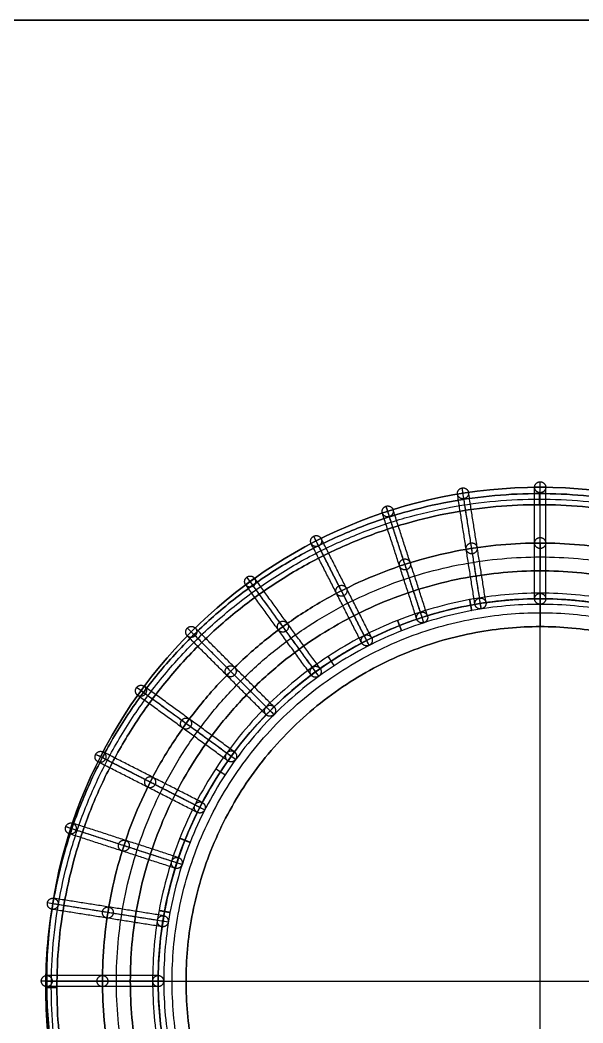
# Model space of a CAD drawing. Header units: centimetres. Extents: x 0 to 802, y 200 to 1000.
# Drawn here: x 178.8 to 279.8, y 820.1 to 1000 of the extents above; entities that cross this region are included whole.
import ezdxf

# ---------------------------------------------------------------- set-up
doc = ezdxf.new("R2010")
doc.units = ezdxf.units.CM
for name, color, linetype, true_color in [('cossion', 7, 'Continuous', 0xe6e6e6), ('floor', 7, 'Continuous', 0xbf3f3f), ('light', 7, 'Continuous', 0xffffff), ('wall', 7, 'Continuous', 0xbf3f3f), ('wood', 7, 'Continuous', 0xcdb38b)]:
    doc.layers.add(name, color=color, linetype=linetype, true_color=true_color)
doc.layers.add('Default', color=7, linetype='Continuous')

msp = doc.modelspace()

# ---------------------------------------------------------------- linework, layer by layer
at = {"layer": 'cossion'}
for p, q in [((272.16, 896.2, 325), (272.16, 896.2, 310)), ((272.16, 891.2, 325), (272.16, 891.2, 310)), ((203.6, 827.63, 325), (203.6, 827.63, 310)), ((208.6, 827.63, 325), (208.6, 827.63, 310))]:
    msp.add_line(p, q, dxfattribs=at)
for points, knots in [([(340.73, 827.63, 325), (340.73, 759.06, 325), (272.16, 759.06, 325), (203.6, 759.06, 325), (203.6, 827.63, 325), (203.6, 896.2, 325), (272.16, 896.2, 325), (340.73, 896.2, 325), (340.73, 827.63, 325)], [-430.835598, -430.835598, -430.835598, -323.126698, -323.126698, -215.417799, -215.417799, -107.708899, -107.708899, 0, 0, 0]), ([(340.73, 827.63, 310), (340.73, 759.06, 310), (272.16, 759.06, 310), (203.6, 759.06, 310), (203.6, 827.63, 310), (203.6, 896.2, 310), (272.16, 896.2, 310), (340.73, 896.2, 310), (340.73, 827.63, 310)], [-430.835598, -430.835598, -430.835598, -323.126698, -323.126698, -215.417799, -215.417799, -107.708899, -107.708899, 0, 0, 0]), ([(340.73, 827.63, 317.5), (340.73, 896.2, 317.5), (272.16, 896.2, 317.5), (203.6, 896.2, 317.5), (203.6, 827.63, 317.5), (203.6, 759.06, 317.5), (272.16, 759.06, 317.5), (340.73, 759.06, 317.5), (340.73, 827.63, 317.5)], [0, 0, 0, 107.708899, 107.708899, 215.417799, 215.417799, 323.126698, 323.126698, 430.835598, 430.835598, 430.835598]), ([(338.23, 827.63, 325), (338.23, 893.7, 325), (272.16, 893.7, 325), (206.1, 893.7, 325), (206.1, 827.63, 325), (206.1, 761.56, 325), (272.16, 761.56, 325), (338.23, 761.56, 325), (338.23, 827.63, 325)], [0, 0, 0, 107.708899, 107.708899, 215.417799, 215.417799, 323.126698, 323.126698, 430.835598, 430.835598, 430.835598]), ([(338.23, 827.63, 310), (338.23, 893.7, 310), (272.16, 893.7, 310), (206.1, 893.7, 310), (206.1, 827.63, 310), (206.1, 761.56, 310), (272.16, 761.56, 310), (338.23, 761.56, 310), (338.23, 827.63, 310)], [0, 0, 0, 107.708899, 107.708899, 215.417799, 215.417799, 323.126698, 323.126698, 430.835598, 430.835598, 430.835598]), ([(335.73, 827.63, 325), (335.73, 891.2, 325), (272.16, 891.2, 325), (208.6, 891.2, 325), (208.6, 827.63, 325), (208.6, 764.06, 325), (272.16, 764.06, 325), (335.73, 764.06, 325), (335.73, 827.63, 325)], [0, 0, 0, 107.708899, 107.708899, 215.417799, 215.417799, 323.126698, 323.126698, 430.835598, 430.835598, 430.835598]), ([(335.73, 827.63, 310), (335.73, 891.2, 310), (272.16, 891.2, 310), (208.6, 891.2, 310), (208.6, 827.63, 310), (208.6, 764.06, 310), (272.16, 764.06, 310), (335.73, 764.06, 310), (335.73, 827.63, 310)], [0, 0, 0, 107.708899, 107.708899, 215.417799, 215.417799, 323.126698, 323.126698, 430.835598, 430.835598, 430.835598]), ([(335.73, 827.63, 317.5), (335.73, 764.06, 317.5), (272.16, 764.06, 317.5), (208.6, 764.06, 317.5), (208.6, 827.63, 317.5), (208.6, 891.2, 317.5), (272.16, 891.2, 317.5), (335.73, 891.2, 317.5), (335.73, 827.63, 317.5)], [-430.835598, -430.835598, -430.835598, -323.126698, -323.126698, -215.417799, -215.417799, -107.708899, -107.708899, 0, 0, 0])]:
    msp.add_rational_spline(points, [1, 0.707106781187, 1, 0.707106781187, 1, 0.707106781187, 1, 0.707106781187, 1], degree=2, knots=knots, dxfattribs=at)
for points in [[(272.16, 896.2, 325), (272.16, 891.2, 325)], [(272.16, 896.2, 310), (272.16, 891.2, 310)], [(203.6, 827.63, 325), (208.6, 827.63, 325)], [(203.6, 827.63, 310), (208.6, 827.63, 310)]]:
    msp.add_open_spline(points, degree=1, dxfattribs=at)
at = {"layer": 'Default'}
msp.add_lwpolyline([(0, 200), (800, 200), (800, 1000), (0, 1000)], close=True, dxfattribs=at)
at = {"layer": 'floor'}
for p, q in [((800, 1000), (0, 1000)), ((800, 1000, 5), (0, 1000, 5)), ((0, 1000, 2.5), (800, 1000, 2.5))]:
    msp.add_line(p, q, dxfattribs=at)
at = {"layer": 'light'}
for p, q in [((271.99, 915.07, 5), (271.99, 915.07, 7)), ((271.99, 913.07, 5), (271.99, 913.07, 7)), ((272.16, 906.2, 420), (272.16, 906.2, 418)), ((272.16, 901.2, 420), (272.16, 901.2, 418)), ((193.6, 827.63, 420), (193.6, 827.63, 418)), ((198.6, 827.63, 420), (198.6, 827.63, 418)), ((183.42, 826.5, 5), (183.42, 826.5, 7)), ((185.42, 826.5, 5), (185.42, 826.5, 7))]:
    msp.add_line(p, q, dxfattribs=at)
for points, knots in [([(360.56, 826.5, 5), (360.56, 737.93, 5), (271.99, 737.93, 5), (183.42, 737.93, 5), (183.42, 826.5, 5), (183.42, 915.07, 5), (271.99, 915.07, 5), (360.56, 915.07, 5), (360.56, 826.5, 5)], [-556.499305, -556.499305, -556.499305, -417.374479, -417.374479, -278.249653, -278.249653, -139.124826, -139.124826, 0, 0, 0]), ([(360.56, 826.5, 7), (360.56, 737.93, 7), (271.99, 737.93, 7), (183.42, 737.93, 7), (183.42, 826.5, 7), (183.42, 915.07, 7), (271.99, 915.07, 7), (360.56, 915.07, 7), (360.56, 826.5, 7)], [-556.499305, -556.499305, -556.499305, -417.374479, -417.374479, -278.249653, -278.249653, -139.124826, -139.124826, 0, 0, 0]), ([(360.56, 826.5, 6), (360.56, 915.07, 6), (271.99, 915.07, 6), (183.42, 915.07, 6), (183.42, 826.5, 6), (183.42, 737.93, 6), (271.99, 737.93, 6), (360.56, 737.93, 6), (360.56, 826.5, 6)], [0, 0, 0, 139.124826, 139.124826, 278.249653, 278.249653, 417.374479, 417.374479, 556.499305, 556.499305, 556.499305]), ([(359.56, 826.5, 5), (359.56, 914.07, 5), (271.99, 914.07, 5), (184.42, 914.07, 5), (184.42, 826.5, 5), (184.42, 738.93, 5), (271.99, 738.93, 5), (359.56, 738.93, 5), (359.56, 826.5, 5)], [0, 0, 0, 139.124826, 139.124826, 278.249653, 278.249653, 417.374479, 417.374479, 556.499305, 556.499305, 556.499305]), ([(359.56, 826.5, 7), (359.56, 914.07, 7), (271.99, 914.07, 7), (184.42, 914.07, 7), (184.42, 826.5, 7), (184.42, 738.93, 7), (271.99, 738.93, 7), (359.56, 738.93, 7), (359.56, 826.5, 7)], [0, 0, 0, 139.124826, 139.124826, 278.249653, 278.249653, 417.374479, 417.374479, 556.499305, 556.499305, 556.499305]), ([(358.56, 826.5, 5), (358.56, 913.07, 5), (271.99, 913.07, 5), (185.42, 913.07, 5), (185.42, 826.5, 5), (185.42, 739.93, 5), (271.99, 739.93, 5), (358.56, 739.93, 5), (358.56, 826.5, 5)], [0, 0, 0, 139.124826, 139.124826, 278.249653, 278.249653, 417.374479, 417.374479, 556.499305, 556.499305, 556.499305]), ([(358.56, 826.5, 7), (358.56, 913.07, 7), (271.99, 913.07, 7), (185.42, 913.07, 7), (185.42, 826.5, 7), (185.42, 739.93, 7), (271.99, 739.93, 7), (358.56, 739.93, 7), (358.56, 826.5, 7)], [0, 0, 0, 139.124826, 139.124826, 278.249653, 278.249653, 417.374479, 417.374479, 556.499305, 556.499305, 556.499305]), ([(358.56, 826.5, 6), (358.56, 739.93, 6), (271.99, 739.93, 6), (185.42, 739.93, 6), (185.42, 826.5, 6), (185.42, 913.07, 6), (271.99, 913.07, 6), (358.56, 913.07, 6), (358.56, 826.5, 6)], [-556.499305, -556.499305, -556.499305, -417.374479, -417.374479, -278.249653, -278.249653, -139.124826, -139.124826, 0, 0, 0]), ([(350.73, 827.63, 420), (350.73, 749.06, 420), (272.16, 749.06, 420), (193.6, 749.06, 420), (193.6, 827.63, 420), (193.6, 906.2, 420), (272.16, 906.2, 420), (350.73, 906.2, 420), (350.73, 827.63, 420)], [-493.667451, -493.667451, -493.667451, -370.250588, -370.250588, -246.833726, -246.833726, -123.416863, -123.416863, 0, 0, 0]), ([(350.73, 827.63, 418), (350.73, 749.06, 418), (272.16, 749.06, 418), (193.6, 749.06, 418), (193.6, 827.63, 418), (193.6, 906.2, 418), (272.16, 906.2, 418), (350.73, 906.2, 418), (350.73, 827.63, 418)], [-493.667451, -493.667451, -493.667451, -370.250588, -370.250588, -246.833726, -246.833726, -123.416863, -123.416863, 0, 0, 0]), ([(350.73, 827.63, 419), (350.73, 906.2, 419), (272.16, 906.2, 419), (193.6, 906.2, 419), (193.6, 827.63, 419), (193.6, 749.06, 419), (272.16, 749.06, 419), (350.73, 749.06, 419), (350.73, 827.63, 419)], [0, 0, 0, 123.416863, 123.416863, 246.833726, 246.833726, 370.250588, 370.250588, 493.667451, 493.667451, 493.667451]), ([(348.23, 827.63, 420), (348.23, 903.7, 420), (272.16, 903.7, 420), (196.1, 903.7, 420), (196.1, 827.63, 420), (196.1, 751.56, 420), (272.16, 751.56, 420), (348.23, 751.56, 420), (348.23, 827.63, 420)], [0, 0, 0, 123.416863, 123.416863, 246.833726, 246.833726, 370.250588, 370.250588, 493.667451, 493.667451, 493.667451]), ([(348.23, 827.63, 418), (348.23, 903.7, 418), (272.16, 903.7, 418), (196.1, 903.7, 418), (196.1, 827.63, 418), (196.1, 751.56, 418), (272.16, 751.56, 418), (348.23, 751.56, 418), (348.23, 827.63, 418)], [0, 0, 0, 123.416863, 123.416863, 246.833726, 246.833726, 370.250588, 370.250588, 493.667451, 493.667451, 493.667451]), ([(345.73, 827.63, 420), (345.73, 901.2, 420), (272.16, 901.2, 420), (198.6, 901.2, 420), (198.6, 827.63, 420), (198.6, 754.06, 420), (272.16, 754.06, 420), (345.73, 754.06, 420), (345.73, 827.63, 420)], [0, 0, 0, 123.416863, 123.416863, 246.833726, 246.833726, 370.250588, 370.250588, 493.667451, 493.667451, 493.667451]), ([(345.73, 827.63, 418), (345.73, 901.2, 418), (272.16, 901.2, 418), (198.6, 901.2, 418), (198.6, 827.63, 418), (198.6, 754.06, 418), (272.16, 754.06, 418), (345.73, 754.06, 418), (345.73, 827.63, 418)], [0, 0, 0, 123.416863, 123.416863, 246.833726, 246.833726, 370.250588, 370.250588, 493.667451, 493.667451, 493.667451]), ([(345.73, 827.63, 419), (345.73, 754.06, 419), (272.16, 754.06, 419), (198.6, 754.06, 419), (198.6, 827.63, 419), (198.6, 901.2, 419), (272.16, 901.2, 419), (345.73, 901.2, 419), (345.73, 827.63, 419)], [-493.667451, -493.667451, -493.667451, -370.250588, -370.250588, -246.833726, -246.833726, -123.416863, -123.416863, 0, 0, 0]), ([(259.87, 894.07, 310), (259.87, 894.07, 311), (259.69, 895.06, 311), (259.51, 896.04, 311), (259.51, 896.04, 310), (259.51, 896.04, 309), (259.69, 895.06, 309), (259.87, 894.07, 309), (259.87, 894.07, 310)], [0, 0, 0, 1.570796, 1.570796, 3.141593, 3.141593, 4.712389, 4.712389, 6.283185, 6.283185, 6.283185]), ([(272.16, 895.2, 310), (272.16, 895.2, 311), (272.16, 896.2, 311), (272.16, 897.2, 311), (272.16, 897.2, 310), (272.16, 897.2, 309), (272.16, 896.2, 309), (272.16, 895.2, 309), (272.16, 895.2, 310)], [0, 0, 0, 1.570796, 1.570796, 3.141593, 3.141593, 4.712389, 4.712389, 6.283185, 6.283185, 6.283185]), ([(247.29, 890.46, 310), (247.29, 890.46, 311), (246.92, 891.39, 311), (246.56, 892.32, 311), (246.56, 892.32, 310), (246.56, 892.32, 309), (246.92, 891.39, 309), (247.29, 890.46, 309), (247.29, 890.46, 310)], [0, 0, 0, 1.570796, 1.570796, 3.141593, 3.141593, 4.712389, 4.712389, 6.283185, 6.283185, 6.283185]), ([(235.19, 884.19, 310), (235.19, 884.19, 311), (234.64, 885.02, 311), (234.1, 885.86, 311), (234.1, 885.86, 310), (234.1, 885.86, 309), (234.64, 885.02, 309), (235.19, 884.19, 309), (235.19, 884.19, 310)], [0, 0, 0, 1.570796, 1.570796, 3.141593, 3.141593, 4.712389, 4.712389, 6.283185, 6.283185, 6.283185]), ([(224.39, 875.41, 310), (224.39, 875.41, 311), (223.68, 876.12, 311), (222.97, 876.82, 311), (222.97, 876.82, 310), (222.97, 876.82, 309), (223.68, 876.12, 309), (224.39, 875.41, 309), (224.39, 875.41, 310)], [0, 0, 0, 1.570796, 1.570796, 3.141593, 3.141593, 4.712389, 4.712389, 6.283185, 6.283185, 6.283185]), ([(215.61, 864.61, 310), (215.61, 864.61, 311), (214.77, 865.15, 311), (213.94, 865.7, 311), (213.94, 865.7, 310), (213.94, 865.7, 309), (214.77, 865.15, 309), (215.61, 864.61, 309), (215.61, 864.61, 310)], [0, 0, 0, 1.570796, 1.570796, 3.141593, 3.141593, 4.712389, 4.712389, 6.283185, 6.283185, 6.283185]), ([(209.34, 852.5, 310), (209.34, 852.5, 311), (208.41, 852.87, 311), (207.48, 853.24, 311), (207.48, 853.24, 310), (207.48, 853.24, 309), (208.41, 852.87, 309), (209.34, 852.5, 309), (209.34, 852.5, 310)], [0, 0, 0, 1.570796, 1.570796, 3.141593, 3.141593, 4.712389, 4.712389, 6.283185, 6.283185, 6.283185]), ([(205.72, 839.93, 310), (205.72, 839.93, 311), (204.74, 840.11, 311), (203.76, 840.29, 311), (203.76, 840.29, 310), (203.76, 840.29, 309), (204.74, 840.11, 309), (205.72, 839.93, 309), (205.72, 839.93, 310)], [0, 0, 0, 1.570796, 1.570796, 3.141593, 3.141593, 4.712389, 4.712389, 6.283185, 6.283185, 6.283185]), ([(204.6, 827.63, 310), (204.6, 827.63, 311), (203.6, 827.63, 311), (202.6, 827.63, 311), (202.6, 827.63, 310), (202.6, 827.63, 309), (203.6, 827.63, 309), (204.6, 827.63, 309), (204.6, 827.63, 310)], [0, 0, 0, 1.570796, 1.570796, 3.141593, 3.141593, 4.712389, 4.712389, 6.283185, 6.283185, 6.283185])]:
    msp.add_rational_spline(points, [1, 0.707106781187, 1, 0.707106781187, 1, 0.707106781187, 1, 0.707106781187, 1], degree=2, knots=knots, dxfattribs=at)
for points in [[(271.99, 915.07, 5), (271.99, 913.07, 5)], [(271.99, 915.07, 7), (271.99, 913.07, 7)], [(272.16, 906.2, 420), (272.16, 901.2, 420)], [(272.16, 906.2, 418), (272.16, 901.2, 418)], [(193.6, 827.63, 420), (198.6, 827.63, 420)], [(193.6, 827.63, 418), (198.6, 827.63, 418)], [(183.42, 826.5, 5), (185.42, 826.5, 5)], [(183.42, 826.5, 7), (185.42, 826.5, 7)]]:
    msp.add_open_spline(points, degree=1, dxfattribs=at)
for points in [[(341.73, 827.63, 310), (341.73, 825.51, 310), (341.54, 821.27, 310), (340.34, 812.6, 310), (337.21, 801.68, 310), (330.75, 789.21, 310), (321.71, 778.09, 310), (310.58, 769.05, 310), (298.12, 762.59, 310), (285.15, 758.86, 310), (272.16, 757.67, 310), (259.18, 758.86, 310), (246.21, 762.59, 310), (233.75, 769.05, 310), (222.62, 778.09, 310), (213.58, 789.21, 310), (207.13, 801.68, 310), (203.4, 814.65, 310), (202.21, 827.63, 310), (203.4, 840.62, 310), (207.12, 853.58, 310), (213.58, 866.05, 310), (222.62, 877.17, 310), (233.75, 886.21, 310), (246.21, 892.67, 310), (259.18, 896.4, 310), (272.16, 897.59, 310), (285.15, 896.4, 310), (298.12, 892.67, 310), (310.58, 886.21, 310), (321.71, 877.18, 310), (330.75, 866.05, 310), (337.2, 853.58, 310), (340.34, 842.67, 310), (341.54, 834, 310), (341.73, 829.75, 310), (341.73, 827.63, 310)], [(340.73, 827.63, 311), (340.73, 825.54, 311), (340.54, 821.36, 311), (339.36, 812.81, 311), (336.27, 802.05, 311), (329.9, 789.77, 311), (321, 778.8, 311), (310.03, 769.89, 311), (297.74, 763.53, 311), (284.96, 759.85, 311), (272.16, 758.68, 311), (259.37, 759.85, 311), (246.59, 763.53, 311), (234.3, 769.89, 311), (223.33, 778.8, 311), (214.43, 789.77, 311), (208.06, 802.05, 311), (204.39, 814.83, 311), (203.21, 827.63, 311), (204.39, 840.43, 311), (208.06, 853.21, 311), (214.43, 865.5, 311), (223.33, 876.46, 311), (234.3, 885.37, 311), (246.59, 891.74, 311), (259.37, 895.41, 311), (272.16, 896.58, 311), (284.96, 895.41, 311), (297.74, 891.74, 311), (310.03, 885.37, 311), (321, 876.46, 311), (329.9, 865.5, 311), (336.27, 853.21, 311), (339.36, 842.45, 311), (340.54, 833.9, 311), (340.73, 829.72, 311), (340.73, 827.63, 311)], [(340.73, 827.63, 309), (340.73, 825.54, 309), (340.54, 821.36, 309), (339.36, 812.81, 309), (336.27, 802.05, 309), (329.9, 789.77, 309), (321, 778.8, 309), (310.03, 769.89, 309), (297.74, 763.53, 309), (284.96, 759.85, 309), (272.16, 758.68, 309), (259.37, 759.85, 309), (246.59, 763.53, 309), (234.3, 769.89, 309), (223.33, 778.8, 309), (214.43, 789.77, 309), (208.06, 802.05, 309), (204.39, 814.83, 309), (203.21, 827.63, 309), (204.39, 840.43, 309), (208.06, 853.21, 309), (214.43, 865.5, 309), (223.33, 876.46, 309), (234.3, 885.37, 309), (246.59, 891.74, 309), (259.37, 895.41, 309), (272.16, 896.58, 309), (284.96, 895.41, 309), (297.74, 891.74, 309), (310.03, 885.37, 309), (321, 876.46, 309), (329.9, 865.5, 309), (336.27, 853.21, 309), (339.36, 842.45, 309), (340.54, 833.9, 309), (340.73, 829.72, 309), (340.73, 827.63, 309)], [(339.73, 827.63, 310), (339.73, 825.57, 310), (339.55, 821.45, 310), (338.38, 813.03, 310), (335.34, 802.43, 310), (329.06, 790.32, 310), (320.28, 779.51, 310), (309.48, 770.73, 310), (297.37, 764.46, 310), (284.78, 760.84, 310), (272.16, 759.68, 310), (259.55, 760.84, 310), (246.96, 764.46, 310), (234.85, 770.73, 310), (224.05, 779.51, 310), (215.27, 790.32, 310), (209, 802.43, 310), (205.37, 815.02, 310), (204.22, 827.63, 310), (205.37, 840.24, 310), (208.99, 852.84, 310), (215.27, 864.95, 310), (224.05, 875.75, 310), (234.85, 884.53, 310), (246.96, 890.8, 310), (259.55, 894.42, 310), (272.16, 895.58, 310), (284.78, 894.42, 310), (297.37, 890.8, 310), (309.48, 884.53, 310), (320.28, 875.75, 310), (329.06, 864.94, 310), (335.33, 852.84, 310), (338.38, 842.23, 310), (339.55, 833.81, 310), (339.73, 829.69, 310), (339.73, 827.63, 310)]]:
    msp.add_open_spline(points, degree=3, knots=[0, 0, 0, 0, 6.27351, 12.54702, 25.847898, 39.703594, 53.854365, 68.005135, 81.860832, 95.161709, 107.708729, 120.255749, 133.556627, 147.412324, 161.563094, 175.713865, 189.569561, 202.870439, 215.417459, 227.964479, 241.265356, 255.121053, 269.271824, 283.422594, 297.278291, 310.579168, 323.126188, 335.673208, 348.974086, 362.829782, 376.980553, 391.131323, 404.98702, 418.287898, 424.561408, 430.834918, 430.834918, 430.834918, 430.834918], dxfattribs=at)
at = {"layer": 'wall'}
msp.add_circle((272.16, 827.63, 325), 68.57, dxfattribs=at)
at = {"layer": 'wood'}
for p, q in [((258.46, 914.14, 420.21), (258.16, 916.08, 419.79)), ((273.16, 916.2, 420), (271.16, 916.2, 420)), ((272.16, 915.22, 420.21), (272.16, 917.18, 419.79)), ((272.16, 739.06, 420), (272.16, 916.2, 420)), ((272.16, 916.2, 420), (272.16, 916.2, 425)), ((272.16, 739.06, 425), (272.16, 916.2, 425)), ((259.3, 915.27, 420), (257.32, 914.95, 420)), ((245.75, 912.18, 420), (243.84, 911.56, 420)), ((245.1, 910.94, 420.21), (244.49, 912.8, 419.79)), ((232.85, 907, 420), (231.06, 906.09, 420)), ((232.4, 905.68, 420.21), (231.51, 907.42, 419.79)), ((220.91, 899.87, 420), (219.3, 898.7, 420)), ((220.68, 898.49, 420.21), (219.53, 900.08, 419.79)), ((261.59, 894.39, 325.21), (261.29, 896.32, 324.79)), ((273.16, 896.2, 325), (271.16, 896.2, 325)), ((272.16, 895.22, 325.21), (272.16, 897.18, 324.79)), ((262.43, 895.51, 325), (260.45, 895.2, 325)), ((251.93, 893.15, 325), (250.02, 892.54, 325)), ((251.28, 891.91, 325.21), (250.67, 893.78, 324.79)), ((210.24, 890.97, 420), (208.83, 889.55, 420)), ((210.23, 889.57, 420.21), (208.84, 890.95, 419.79)), ((241.93, 889.18, 325), (240.14, 888.27, 325)), ((241.48, 887.86, 325.21), (240.59, 889.6, 324.79)), ((232.67, 883.69, 325), (231.05, 882.52, 325)), ((232.44, 882.31, 325.21), (231.29, 883.9, 324.79)), ((201.3, 879.12, 420.21), (199.72, 880.27, 419.79)), ((201.1, 880.5, 420), (199.92, 878.88, 420)), ((224.39, 876.82, 325), (222.97, 875.41, 325)), ((224.37, 875.43, 325.21), (222.99, 876.81, 324.79)), ((194.12, 867.4, 420.21), (192.38, 868.29, 419.79)), ((193.7, 868.73, 420), (192.79, 866.95, 420)), ((217.48, 867.36, 325.21), (215.9, 868.51, 324.79)), ((217.28, 868.74, 325), (216.1, 867.13, 325)), ((211.94, 858.32, 325.21), (210.2, 859.21, 324.79)), ((211.52, 859.65, 325), (210.62, 857.87, 325)), ((188.86, 854.7, 420.21), (187, 855.3, 419.79)), ((188.24, 855.95, 420), (187.62, 854.05, 420)), ((207.88, 848.52, 325.21), (206.02, 849.12, 324.79)), ((207.26, 849.77, 325), (206.64, 847.87, 325)), ((184.84, 842.47, 420), (184.53, 840.5, 420)), ((185.65, 841.33, 420.21), (183.72, 841.64, 419.79)), ((205.41, 838.2, 325.21), (203.47, 838.51, 324.79)), ((204.6, 839.35, 325), (204.28, 837.37, 325)), ((184.57, 827.63, 420.21), (182.62, 827.63, 419.79)), ((183.6, 828.63, 420), (183.6, 826.63, 420)), ((183.6, 827.63, 420), (360.73, 827.63, 420)), ((183.6, 827.63, 420), (183.6, 827.63, 425)), ((183.6, 827.63, 425), (360.73, 827.63, 425)), ((204.57, 827.63, 325.21), (202.62, 827.63, 324.79)), ((203.6, 828.63, 325), (203.6, 826.63, 325))]:
    msp.add_line(p, q, dxfattribs=at)
for centre in [(272.16, 827.63, 420), (272.16, 827.63, 425), (272.16, 827.63, 420)]:
    msp.add_circle(centre, 88.57, dxfattribs=at)
at = {"layer": 'wood', "extrusion": (0, 0, -1)}
msp.add_circle((-272.16, 827.63, -422.5), 88.57, dxfattribs=at)
at = {"layer": 'wood'}
for points, knots in [([(258.16, 916.08, 419.79), (257.17, 915.92, 419.79), (257.32, 914.95, 420), (257.48, 913.99, 420.21), (258.46, 914.14, 420.21), (259.45, 914.3, 420.21), (259.3, 915.27, 420), (259.14, 916.23, 419.79), (258.16, 916.08, 419.79)], [0, 0, 0, 1.570796, 1.570796, 3.141593, 3.141593, 4.712389, 4.712389, 6.283185, 6.283185, 6.283185]), ([(272.16, 917.18, 419.79), (271.16, 917.18, 419.79), (271.16, 916.2, 420), (271.16, 915.22, 420.21), (272.16, 915.22, 420.21), (273.16, 915.22, 420.21), (273.16, 916.2, 420), (273.16, 917.18, 419.79), (272.16, 917.18, 419.79)], [0, 0, 0, 1.570796, 1.570796, 3.141593, 3.141593, 4.712389, 4.712389, 6.283185, 6.283185, 6.283185]), ([(360.56, 826.5, 5), (360.56, 915.07, 5), (271.99, 915.07, 5), (183.42, 915.07, 5), (183.42, 826.5, 5), (183.42, 737.93, 5), (271.99, 737.93, 5), (360.56, 737.93, 5), (360.56, 826.5, 5)], [0, 0, 0, 141.371669, 141.371669, 282.743339, 282.743339, 424.115008, 424.115008, 565.486678, 565.486678, 565.486678]), ([(244.49, 912.8, 419.79), (243.54, 912.49, 419.79), (243.84, 911.56, 420), (244.15, 910.63, 420.21), (245.1, 910.94, 420.21), (246.05, 911.24, 420.21), (245.75, 912.18, 420), (245.44, 913.11, 419.79), (244.49, 912.8, 419.79)], [0, 0, 0, 1.570796, 1.570796, 3.141593, 3.141593, 4.712389, 4.712389, 6.283185, 6.283185, 6.283185]), ([(231.51, 907.42, 419.79), (230.62, 906.97, 419.79), (231.06, 906.09, 420), (231.51, 905.22, 420.21), (232.4, 905.68, 420.21), (233.29, 906.13, 420.21), (232.85, 907, 420), (232.4, 907.87, 419.79), (231.51, 907.42, 419.79)], [0, 0, 0, 1.570796, 1.570796, 3.141593, 3.141593, 4.712389, 4.712389, 6.283185, 6.283185, 6.283185]), ([(272.16, 907.18, 372.29), (271.16, 907.18, 372.29), (271.16, 906.2, 372.5), (271.16, 905.22, 372.71), (272.16, 905.22, 372.71), (273.16, 905.22, 372.71), (273.16, 906.2, 372.5), (273.16, 907.18, 372.29), (272.16, 907.18, 372.29)], [0, 0, 0, 1.570796, 1.570796, 3.141593, 3.141593, 4.712389, 4.712389, 6.283185, 6.283185, 6.283185]), ([(259.72, 906.2, 372.29), (258.73, 906.04, 372.29), (258.89, 905.08, 372.5), (259.04, 904.11, 372.71), (260.03, 904.27, 372.71), (261.01, 904.42, 372.71), (260.86, 905.39, 372.5), (260.71, 906.36, 372.29), (259.72, 906.2, 372.29)], [0, 0, 0, 1.570796, 1.570796, 3.141593, 3.141593, 4.712389, 4.712389, 6.283185, 6.283185, 6.283185]), ([(247.58, 903.29, 372.29), (246.63, 902.98, 372.29), (246.93, 902.05, 372.5), (247.24, 901.12, 372.71), (248.19, 901.42, 372.71), (249.14, 901.73, 372.71), (248.84, 902.66, 372.5), (248.53, 903.6, 372.29), (247.58, 903.29, 372.29)], [0, 0, 0, 1.570796, 1.570796, 3.141593, 3.141593, 4.712389, 4.712389, 6.283185, 6.283185, 6.283185]), ([(219.53, 900.08, 419.79), (218.72, 899.49, 419.79), (219.3, 898.7, 420), (219.87, 897.91, 420.21), (220.68, 898.49, 420.21), (221.49, 899.08, 420.21), (220.91, 899.87, 420), (220.34, 900.67, 419.79), (219.53, 900.08, 419.79)], [0, 0, 0, 1.570796, 1.570796, 3.141593, 3.141593, 4.712389, 4.712389, 6.283185, 6.283185, 6.283185]), ([(236.05, 898.51, 372.29), (235.16, 898.06, 372.29), (235.6, 897.18, 372.5), (236.05, 896.31, 372.71), (236.94, 896.77, 372.71), (237.83, 897.22, 372.71), (237.39, 898.09, 372.5), (236.94, 898.96, 372.29), (236.05, 898.51, 372.29)], [0, 0, 0, 1.570796, 1.570796, 3.141593, 3.141593, 4.712389, 4.712389, 6.283185, 6.283185, 6.283185]), ([(261.29, 896.32, 324.79), (260.3, 896.17, 324.79), (260.45, 895.2, 325), (260.6, 894.23, 325.21), (261.59, 894.39, 325.21), (262.58, 894.55, 325.21), (262.43, 895.51, 325), (262.27, 896.48, 324.79), (261.29, 896.32, 324.79)], [0, 0, 0, 1.570796, 1.570796, 3.141593, 3.141593, 4.712389, 4.712389, 6.283185, 6.283185, 6.283185]), ([(272.16, 897.18, 324.79), (271.16, 897.18, 324.79), (271.16, 896.2, 325), (271.16, 895.22, 325.21), (272.16, 895.22, 325.21), (273.16, 895.22, 325.21), (273.16, 896.2, 325), (273.16, 897.18, 324.79), (272.16, 897.18, 324.79)], [0, 0, 0, 1.570796, 1.570796, 3.141593, 3.141593, 4.712389, 4.712389, 6.283185, 6.283185, 6.283185]), ([(250.67, 893.78, 324.79), (249.72, 893.47, 324.79), (250.02, 892.54, 325), (250.33, 891.61, 325.21), (251.28, 891.91, 325.21), (252.23, 892.22, 325.21), (251.93, 893.15, 325), (251.62, 894.08, 324.79), (250.67, 893.78, 324.79)], [0, 0, 0, 1.570796, 1.570796, 3.141593, 3.141593, 4.712389, 4.712389, 6.283185, 6.283185, 6.283185]), ([(208.84, 890.95, 419.79), (208.14, 890.24, 419.79), (208.83, 889.55, 420), (209.52, 888.86, 420.21), (210.23, 889.57, 420.21), (210.94, 890.27, 420.21), (210.24, 890.97, 420), (209.55, 891.66, 419.79), (208.84, 890.95, 419.79)], [0, 0, 0, 1.570796, 1.570796, 3.141593, 3.141593, 4.712389, 4.712389, 6.283185, 6.283185, 6.283185]), ([(225.41, 891.99, 372.29), (224.6, 891.4, 372.29), (225.17, 890.61, 372.5), (225.75, 889.82, 372.71), (226.56, 890.4, 372.71), (227.37, 890.99, 372.71), (226.79, 891.78, 372.5), (226.22, 892.57, 372.29), (225.41, 891.99, 372.29)], [0, 0, 0, 1.570796, 1.570796, 3.141593, 3.141593, 4.712389, 4.712389, 6.283185, 6.283185, 6.283185]), ([(240.59, 889.6, 324.79), (239.7, 889.15, 324.79), (240.14, 888.27, 325), (240.59, 887.4, 325.21), (241.48, 887.86, 325.21), (242.37, 888.31, 325.21), (241.93, 889.18, 325), (241.48, 890.05, 324.79), (240.59, 889.6, 324.79)], [0, 0, 0, 1.570796, 1.570796, 3.141593, 3.141593, 4.712389, 4.712389, 6.283185, 6.283185, 6.283185]), ([(215.92, 883.88, 372.29), (215.21, 883.17, 372.29), (215.9, 882.48, 372.5), (216.59, 881.79, 372.71), (217.3, 882.5, 372.71), (218.01, 883.2, 372.71), (217.31, 883.9, 372.5), (216.62, 884.59, 372.29), (215.92, 883.88, 372.29)], [0, 0, 0, 1.570796, 1.570796, 3.141593, 3.141593, 4.712389, 4.712389, 6.283185, 6.283185, 6.283185]), ([(231.29, 883.9, 324.79), (230.48, 883.31, 324.79), (231.05, 882.52, 325), (231.63, 881.73, 325.21), (232.44, 882.31, 325.21), (233.24, 882.9, 325.21), (232.67, 883.69, 325), (232.09, 884.48, 324.79), (231.29, 883.9, 324.79)], [0, 0, 0, 1.570796, 1.570796, 3.141593, 3.141593, 4.712389, 4.712389, 6.283185, 6.283185, 6.283185]), ([(199.72, 880.27, 419.79), (199.13, 879.46, 419.79), (199.92, 878.88, 420), (200.71, 878.31, 420.21), (201.3, 879.12, 420.21), (201.89, 879.93, 420.21), (201.1, 880.5, 420), (200.31, 881.08, 419.79), (199.72, 880.27, 419.79)], [0, 0, 0, 1.570796, 1.570796, 3.141593, 3.141593, 4.712389, 4.712389, 6.283185, 6.283185, 6.283185]), ([(222.99, 876.81, 324.79), (222.28, 876.1, 324.79), (222.97, 875.41, 325), (223.66, 874.72, 325.21), (224.37, 875.43, 325.21), (225.08, 876.13, 325.21), (224.39, 876.82, 325), (223.69, 877.52, 324.79), (222.99, 876.81, 324.79)], [0, 0, 0, 1.570796, 1.570796, 3.141593, 3.141593, 4.712389, 4.712389, 6.283185, 6.283185, 6.283185]), ([(207.81, 874.39, 372.29), (207.22, 873.58, 372.29), (208.01, 873, 372.5), (208.8, 872.43, 372.71), (209.39, 873.24, 372.71), (209.98, 874.05, 372.71), (209.19, 874.62, 372.5), (208.4, 875.2, 372.29), (207.81, 874.39, 372.29)], [0, 0, 0, 1.570796, 1.570796, 3.141593, 3.141593, 4.712389, 4.712389, 6.283185, 6.283185, 6.283185]), ([(192.38, 868.29, 419.79), (191.92, 867.39, 419.79), (192.79, 866.95, 420), (193.67, 866.51, 420.21), (194.12, 867.4, 420.21), (194.57, 868.29, 420.21), (193.7, 868.73, 420), (192.83, 869.18, 419.79), (192.38, 868.29, 419.79)], [0, 0, 0, 1.570796, 1.570796, 3.141593, 3.141593, 4.712389, 4.712389, 6.283185, 6.283185, 6.283185]), ([(215.9, 868.51, 324.79), (215.31, 867.7, 324.79), (216.1, 867.13, 325), (216.89, 866.55, 325.21), (217.48, 867.36, 325.21), (218.07, 868.17, 325.21), (217.28, 868.74, 325), (216.49, 869.32, 324.79), (215.9, 868.51, 324.79)], [0, 0, 0, 1.570796, 1.570796, 3.141593, 3.141593, 4.712389, 4.712389, 6.283185, 6.283185, 6.283185]), ([(201.29, 863.75, 372.29), (200.83, 862.85, 372.29), (201.7, 862.41, 372.5), (202.58, 861.97, 372.71), (203.03, 862.86, 372.71), (203.48, 863.75, 372.71), (202.61, 864.19, 372.5), (201.74, 864.64, 372.29), (201.29, 863.75, 372.29)], [0, 0, 0, 1.570796, 1.570796, 3.141593, 3.141593, 4.712389, 4.712389, 6.283185, 6.283185, 6.283185]), ([(210.2, 859.21, 324.79), (209.74, 858.31, 324.79), (210.62, 857.87, 325), (211.49, 857.43, 325.21), (211.94, 858.32, 325.21), (212.39, 859.21, 325.21), (211.52, 859.65, 325), (210.65, 860.1, 324.79), (210.2, 859.21, 324.79)], [0, 0, 0, 1.570796, 1.570796, 3.141593, 3.141593, 4.712389, 4.712389, 6.283185, 6.283185, 6.283185]), ([(187, 855.3, 419.79), (186.69, 854.35, 419.79), (187.62, 854.05, 420), (188.55, 853.75, 420.21), (188.86, 854.7, 420.21), (189.17, 855.65, 420.21), (188.24, 855.95, 420), (187.31, 856.25, 419.79), (187, 855.3, 419.79)], [0, 0, 0, 1.570796, 1.570796, 3.141593, 3.141593, 4.712389, 4.712389, 6.283185, 6.283185, 6.283185]), ([(196.51, 852.21, 372.29), (196.2, 851.26, 372.29), (197.13, 850.96, 372.5), (198.06, 850.66, 372.71), (198.37, 851.61, 372.71), (198.68, 852.56, 372.71), (197.75, 852.86, 372.5), (196.82, 853.16, 372.29), (196.51, 852.21, 372.29)], [0, 0, 0, 1.570796, 1.570796, 3.141593, 3.141593, 4.712389, 4.712389, 6.283185, 6.283185, 6.283185]), ([(206.02, 849.12, 324.79), (205.71, 848.17, 324.79), (206.64, 847.87, 325), (207.57, 847.57, 325.21), (207.88, 848.52, 325.21), (208.19, 849.47, 325.21), (207.26, 849.77, 325), (206.33, 850.07, 324.79), (206.02, 849.12, 324.79)], [0, 0, 0, 1.570796, 1.570796, 3.141593, 3.141593, 4.712389, 4.712389, 6.283185, 6.283185, 6.283185]), ([(183.72, 841.64, 419.79), (183.56, 840.65, 419.79), (184.53, 840.5, 420), (185.5, 840.35, 420.21), (185.65, 841.33, 420.21), (185.81, 842.32, 420.21), (184.84, 842.47, 420), (183.88, 842.63, 419.79), (183.72, 841.64, 419.79)], [0, 0, 0, 1.570796, 1.570796, 3.141593, 3.141593, 4.712389, 4.712389, 6.283185, 6.283185, 6.283185]), ([(193.6, 840.08, 372.29), (193.44, 839.09, 372.29), (194.41, 838.93, 372.5), (195.37, 838.78, 372.71), (195.53, 839.77, 372.71), (195.69, 840.76, 372.71), (194.72, 840.91, 372.5), (193.75, 841.06, 372.29), (193.6, 840.08, 372.29)], [0, 0, 0, 1.570796, 1.570796, 3.141593, 3.141593, 4.712389, 4.712389, 6.283185, 6.283185, 6.283185]), ([(203.47, 838.51, 324.79), (203.32, 837.52, 324.79), (204.28, 837.37, 325), (205.25, 837.22, 325.21), (205.41, 838.2, 325.21), (205.56, 839.19, 325.21), (204.6, 839.35, 325), (203.63, 839.5, 324.79), (203.47, 838.51, 324.79)], [0, 0, 0, 1.570796, 1.570796, 3.141593, 3.141593, 4.712389, 4.712389, 6.283185, 6.283185, 6.283185]), ([(182.62, 827.63, 419.79), (182.62, 826.63, 419.79), (183.6, 826.63, 420), (184.57, 826.63, 420.21), (184.57, 827.63, 420.21), (184.57, 828.63, 420.21), (183.6, 828.63, 420), (182.62, 828.63, 419.79), (182.62, 827.63, 419.79)], [0, 0, 0, 1.570796, 1.570796, 3.141593, 3.141593, 4.712389, 4.712389, 6.283185, 6.283185, 6.283185]), ([(192.62, 827.63, 372.29), (192.62, 826.63, 372.29), (193.6, 826.63, 372.5), (194.57, 826.63, 372.71), (194.57, 827.63, 372.71), (194.57, 828.63, 372.71), (193.6, 828.63, 372.5), (192.62, 828.63, 372.29), (192.62, 827.63, 372.29)], [0, 0, 0, 1.570796, 1.570796, 3.141593, 3.141593, 4.712389, 4.712389, 6.283185, 6.283185, 6.283185]), ([(202.62, 827.63, 324.79), (202.62, 826.63, 324.79), (203.6, 826.63, 325), (204.57, 826.63, 325.21), (204.57, 827.63, 325.21), (204.57, 828.63, 325.21), (203.6, 828.63, 325), (202.62, 828.63, 324.79), (202.62, 827.63, 324.79)], [0, 0, 0, 1.570796, 1.570796, 3.141593, 3.141593, 4.712389, 4.712389, 6.283185, 6.283185, 6.283185])]:
    msp.add_rational_spline(points, [1, 0.707106781187, 1, 0.707106781187, 1, 0.707106781187, 1, 0.707106781187, 1], degree=2, knots=knots, dxfattribs=at)
for points in [[(261.29, 896.32, 324.79), (258.16, 916.08, 419.79)], [(271.16, 896.2, 325), (271.16, 916.2, 420)], [(272.16, 897.18, 324.79), (272.16, 917.18, 419.79)], [(273.16, 896.2, 325), (273.16, 916.2, 420)], [(260.45, 895.2, 325), (257.32, 914.95, 420)], [(261.59, 894.39, 325.21), (258.46, 914.14, 420.21)], [(262.43, 895.51, 325), (259.3, 915.27, 420)], [(272.16, 895.22, 325.21), (272.16, 915.22, 420.21)], [(250.67, 893.78, 324.79), (244.49, 912.8, 419.79)], [(251.93, 893.15, 325), (245.75, 912.18, 420)], [(250.02, 892.54, 325), (243.84, 911.56, 420)], [(251.28, 891.91, 325.21), (245.1, 910.94, 420.21)], [(240.59, 889.6, 324.79), (231.51, 907.42, 419.79)], [(241.93, 889.18, 325), (232.85, 907, 420)], [(240.14, 888.27, 325), (231.06, 906.09, 420)], [(241.48, 887.86, 325.21), (232.4, 905.68, 420.21)], [(231.29, 883.9, 324.79), (219.53, 900.08, 419.79)], [(232.67, 883.69, 325), (220.91, 899.87, 420)], [(231.05, 882.52, 325), (219.3, 898.7, 420)], [(232.44, 882.31, 325.21), (220.68, 898.49, 420.21)], [(222.99, 876.81, 324.79), (208.84, 890.95, 419.79)], [(224.39, 876.82, 325), (210.24, 890.97, 420)], [(222.97, 875.41, 325), (208.83, 889.55, 420)], [(224.37, 875.43, 325.21), (210.23, 889.57, 420.21)], [(215.9, 868.51, 324.79), (199.72, 880.27, 419.79)], [(217.28, 868.74, 325), (201.1, 880.5, 420)], [(216.1, 867.13, 325), (199.92, 878.88, 420)], [(217.48, 867.36, 325.21), (201.3, 879.12, 420.21)], [(210.2, 859.21, 324.79), (192.38, 868.29, 419.79)], [(211.52, 859.65, 325), (193.7, 868.73, 420)], [(211.94, 858.32, 325.21), (194.12, 867.4, 420.21)], [(210.62, 857.87, 325), (192.79, 866.95, 420)], [(206.02, 849.12, 324.79), (187, 855.3, 419.79)], [(207.26, 849.77, 325), (188.24, 855.95, 420)], [(207.88, 848.52, 325.21), (188.86, 854.7, 420.21)], [(206.64, 847.87, 325), (187.62, 854.05, 420)], [(204.6, 839.35, 325), (184.84, 842.47, 420)], [(203.47, 838.51, 324.79), (183.72, 841.64, 419.79)], [(204.28, 837.37, 325), (184.53, 840.5, 420)], [(205.41, 838.2, 325.21), (185.65, 841.33, 420.21)], [(202.62, 827.63, 324.79), (182.62, 827.63, 419.79)], [(203.6, 828.63, 325), (183.6, 828.63, 420)], [(204.57, 827.63, 325.21), (184.57, 827.63, 420.21)], [(203.6, 826.63, 325), (183.6, 826.63, 420)]]:
    msp.add_open_spline(points, degree=1, dxfattribs=at)

doc.saveas('drawing.dxf')
